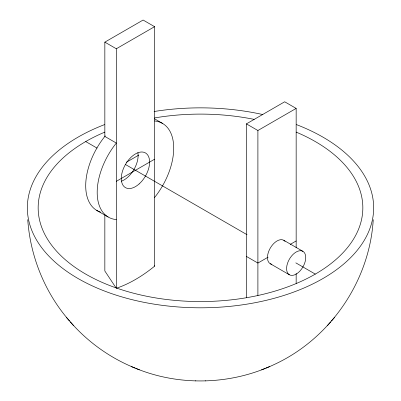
<?xml version="1.0" encoding="UTF-8"?>
<svg xmlns="http://www.w3.org/2000/svg" width="401" height="401" viewBox="0 0 401 401"><rect width="100%" height="100%" fill="white"/><g stroke="black" fill="none" stroke-linecap="round" stroke-linejoin="round"><path stroke-width="0.6" d="M373.246 219.668C369.577 281.176 330.178 338.68 274.274 364.494C231.332 384.87 179.899 386.459 135.894 368.419M331.492 320.94L334.77 317.181M327.482 325.567L330.655 321.923M116.32 219.583A54.115 31.243 -60 0 1 116.32 143.057L104.841 136.43L104.841 42.14L143.102 20.05L154.585 26.677L154.585 266.189A133.759 77.228 -60 0 1 116.32 288.279L116.32 48.767L154.585 26.677M126.395 162.25L138.791 155.092M116.32 181.322L154.585 159.227M246.415 297.727L246.415 123.879L284.68 101.789L296.159 108.415L296.159 247.853M246.415 123.879L257.898 130.51L296.159 108.415M268.134 257.146L257.898 263.061L246.415 256.434M290.234 244.389L296.159 240.966M261.532 369.862L265.106 368.419M265.938 368.068L269.773 366.519M195.437 380.88L195.778 380.865M205.222 380.865L205.563 380.88M70.345 321.923C87.894 342.078 110.265 358.068 135.062 368.068M131.227 366.519L139.468 369.862M104.841 42.14L116.32 48.767M154.42 118.746L162.766 123.563M283.793 240.299L302.925 251.342A13.529 7.809 -60 0 1 298.635 272.299A13.529 7.809 -60 0 1 286.921 265.537A13.529 7.809 -60 0 1 302.925 251.342M85.709 141.558L97.077 148.119M125.237 164.375L247.066 234.715M295.798 262.85L315.291 274.104M270.264 263.728L289.397 274.775M96.656 210.36L108.135 216.986M27.754 219.668C30.301 256.74 45.042 292.936 69.508 320.94M66.23 317.181L73.518 325.567M154.205 265.662L154.585 266.189M115.944 287.753L104.841 270.991L104.841 214.831M296.159 273.487L296.159 283.492M257.898 130.51L257.898 295.577M137.894 152.636A20.02 11.559 -60 0 1 121.398 181.212M154.585 120.967A54.115 31.243 -60 0 1 154.585 197.492M296.144 132.099A162.34 93.729 0 0 1 321.081 270.585A162.34 93.729 0 0 1 79.919 270.585A162.34 93.729 0 0 1 104.856 132.099M154.761 117.899A162.34 93.729 0 0 1 254.204 119.383M296.419 124.596A173.162 99.974 0 0 1 330.765 273.698A173.162 99.974 0 0 1 70.235 273.698A173.162 99.974 0 0 1 104.581 124.596M154.089 111.513A173.162 99.974 0 0 1 262.84 114.561M271.858 264.294A13.529 7.809 -60 0 1 270.264 248.109A13.529 7.809 -60 0 1 285.076 241.397M100.551 212.109A54.115 31.243 -60 0 1 105.293 135.869M139.117 183.949A20.02 11.559 -60 0 0 145.463 152.936A20.02 11.559 -60 0 0 121.774 173.939A20.02 11.559 -60 0 0 139.117 183.949"/></g></svg>
